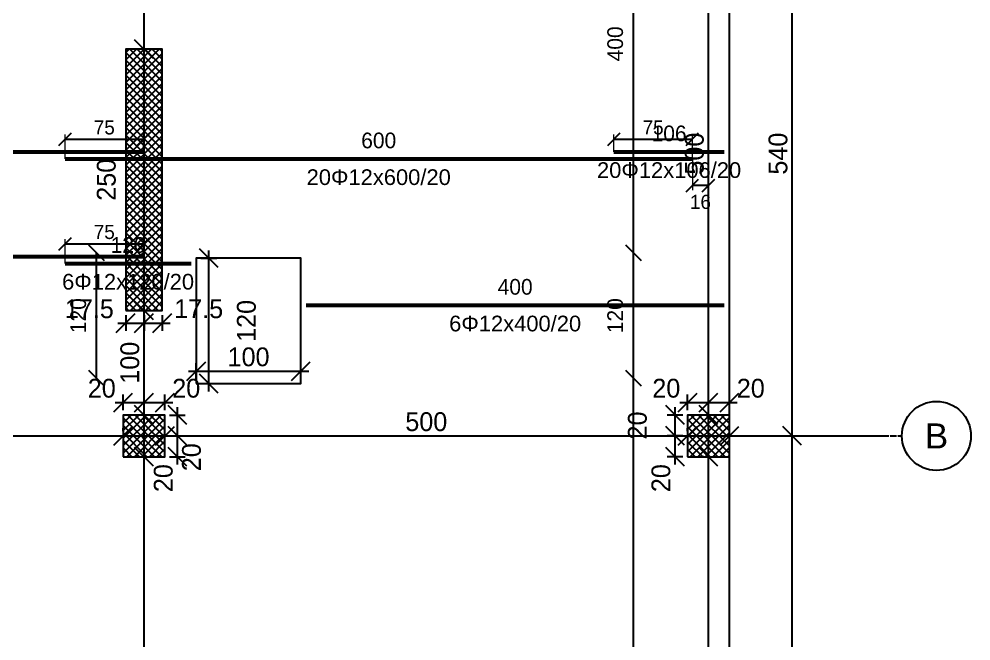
# Model space of a CAD drawing. Header units: centimetres. Extents: x -231 to 7431, y -4464 to 7215.
# Drawn here: x 2060 to 2971, y 364 to 959 of the extents above; entities that cross this region are included whole.
import ezdxf
from ezdxf.enums import TextEntityAlignment as Align

# ---------------------------------------------------------------- set-up
doc = ezdxf.new("R2010")
doc.units = ezdxf.units.CM
doc.linetypes.add('DASHDOT', pattern=[3.556, 2.54, -0.508, 0, -0.508])
for name, color, linetype in [('AXIS', 8, 'Continuous'), ('COLUMN', 3, 'Continuous'), ('FW_AXIS', 7, 'Continuous'), ('FW_COLUMN_HATCH', 8, 'Continuous'), ('FW_DIM', 7, 'Continuous'), ('FW_WALL_HATCH', 8, 'Continuous'), ('OPENING', 1, 'Continuous'), ('REB_BOT_MESH_X', 5, 'Continuous'), ('REB_BOT_MESH_X_AXDIM', 5, 'Continuous'), ('REB_BOT_MESH_X_LAP', 5, 'Continuous'), ('REB_BOT_MESH_X_RANGE', 5, 'Continuous'), ('REB_BOT_MESH_X_TEXT', 5, 'Continuous'), ('SLAB', 7, 'Continuous'), ('WALL', 4, 'Continuous')]:
    doc.layers.add(name, color=color, linetype=linetype)
doc.styles.add('REBAR_TXT', font='arial.ttf')
doc.dimstyles.new('FW_DIM', dxfattribs={"dimtxt": 18, "dimasz": 9, "dimexe": 7.5, "dimexo": 4.5, "dimgap": 4.5, "dimtad": 1, "dimdec": 0, "dimtxsty": 'Standard', "dimtsz": 9, "dimcen": 2.5, "dimdle": 7.5, "dimclrd": 256, "dimclre": 256, "dimclrt": 7, "dimazin": 3, "dimtfac": 1, "dimtmove": 2, "dimatfit": 3})
doc.dimstyles.new('REBAR LAP', dxfattribs={"dimtxt": 13.5, "dimasz": 2.5, "dimexe": 4.5, "dimexo": 0, "dimgap": 4.5, "dimtad": 1, "dimdec": 0, "dimtxsty": 'Standard', "dimtsz": 6, "dimcen": 2.5, "dimclrd": 6, "dimclre": 6, "dimclrt": 7, "dimazin": 3, "dimtfac": 1, "dimtmove": 2, "dimatfit": 3, "dimlwd": 25, "dimlwe": 18})
doc.dimstyles.new('REBAR M-200', dxfattribs={"dimtxt": 15, "dimasz": 15, "dimexe": 25, "dimexo": 12.5, "dimgap": 10, "dimtad": 1, "dimdec": 0, "dimtxsty": 'Standard', "dimblk": 'NONE', "dimcen": 50, "dimse1": 1, "dimse2": 1, "dimclrd": 6, "dimclre": 6, "dimclrt": 7, "dimazin": 3, "dimtfac": 1, "dimtmove": 2, "dimatfit": 3, "dimldrblk": 'NONE', "dimlwd": 53})
doc.dimstyles.new('REBAR RANGE', dxfattribs={"dimtxt": 15, "dimasz": 2.5, "dimexe": 0, "dimexo": 0, "dimgap": 10, "dimtad": 1, "dimdec": 0, "dimtxsty": 'Standard', "dimtsz": 7.5, "dimcen": 2.5, "dimse1": 1, "dimse2": 1, "dimclrd": 6, "dimclre": 6, "dimclrt": 7, "dimazin": 3, "dimtfac": 1, "dimtmove": 2, "dimatfit": 3, "dimlwd": 25})

# ---------------------------------------------------------------- blocks, each defined once
blk = doc.blocks.new('*D375')
at = {"color": 6, "lineweight": 53}
blk.add_line((1579.5, 831.75), (2179.5, 831.75), dxfattribs=at)
at = {"layer": 'Defpoints'}
for p in [(1579.5, 831.75), (1579.5, 831.75), (2179.5, 831.75)]:
    blk.add_point(p, dxfattribs=at)
at = {"layer": 'REB_BOT_MESH_X', "color": 7, "insert": (1879.5, 849.25), "char_height": 15, "attachment_point": 5}
blk.add_mtext('600', dxfattribs=at)
blk = doc.blocks.new('_NONE')
blk = doc.blocks.new('*D376')
at = {"color": 6, "lineweight": 53}
blk.add_line((2104.5, 825), (2704.5, 825), dxfattribs=at)
at = {"layer": 'Defpoints'}
for p in [(2104.5, 825), (2104.5, 825), (2704.5, 825)]:
    blk.add_point(p, dxfattribs=at)
at = {"layer": 'REB_BOT_MESH_X', "color": 7, "insert": (2404.5, 842.5), "char_height": 15, "attachment_point": 5}
blk.add_mtext('600', dxfattribs=at)
blk = doc.blocks.new('*D377')
at = {"color": 6, "lineweight": 53}
blk.add_line((2629.5, 831.75), (2735, 831.75), dxfattribs=at)
at = {"layer": 'Defpoints'}
for p in [(2629.5, 831.75), (2629.5, 831.75), (2735, 831.75)]:
    blk.add_point(p, dxfattribs=at)
at = {"layer": 'REB_BOT_MESH_X', "color": 7, "insert": (2682.25, 849.25), "char_height": 15, "attachment_point": 5}
blk.add_mtext('106', dxfattribs=at)
blk = doc.blocks.new('_OBLIQUE')
at = {"color": 0, "linetype": 'BYBLOCK'}
blk.add_line((-0.5, -0.5), (0.5, 0.5), dxfattribs=at)
blk = doc.blocks.new('*D384')
at = {"color": 6, "lineweight": 18}
for p, q in [((2104.5, 825), (2104.5, 848.25)), ((2179.5, 831.75), (2179.5, 848.25))]:
    blk.add_line(p, q, dxfattribs=at)
at = {"color": 6, "lineweight": 25}
blk.add_line((2104.5, 843.75), (2179.5, 843.75), dxfattribs=at)
at = {"layer": 'Defpoints'}
for p in [(2104.5, 843.75), (2179.5, 831.75), (2104.5, 825)]:
    blk.add_point(p, dxfattribs=at)
at = {"layer": 'REB_BOT_MESH_X_LAP', "color": 6, "xscale": 12, "yscale": 12}
for p in [(2104.5, 843.75), (2179.5, 843.75)]:
    blk.add_blockref('_OBLIQUE', p, dxfattribs=at)
at = {"layer": 'REB_BOT_MESH_X_LAP', "color": 7, "insert": (2142, 855), "char_height": 13.5, "attachment_point": 5}
blk.add_mtext('75', dxfattribs=at)
blk = doc.blocks.new('*D385')
at = {"color": 6, "lineweight": 18}
for p, q in [((2629.5, 831.75), (2629.5, 848.25)), ((2704.5, 825), (2704.5, 848.25))]:
    blk.add_line(p, q, dxfattribs=at)
at = {"color": 6, "lineweight": 25}
blk.add_line((2629.5, 843.75), (2704.5, 843.75), dxfattribs=at)
at = {"layer": 'Defpoints'}
for p in [(2629.5, 843.75), (2629.5, 831.75), (2704.5, 825)]:
    blk.add_point(p, dxfattribs=at)
at = {"layer": 'REB_BOT_MESH_X_LAP', "color": 6, "xscale": 12, "yscale": 12}
for p in [(2629.5, 843.75), (2704.5, 843.75)]:
    blk.add_blockref('_OBLIQUE', p, dxfattribs=at)
at = {"layer": 'REB_BOT_MESH_X_LAP', "color": 7, "insert": (2667, 855), "char_height": 13.5, "attachment_point": 5}
blk.add_mtext('75', dxfattribs=at)
blk = doc.blocks.new('*D386')
at = {"color": 6, "lineweight": 18}
for p, q in [((2704.5, 825), (2704.5, 795)), ((2720, 825), (2720, 795))]:
    blk.add_line(p, q, dxfattribs=at)
at = {"color": 6, "lineweight": 25}
blk.add_line((2720, 799.5), (2704.5, 799.5), dxfattribs=at)
at = {"layer": 'Defpoints'}
for p in [(2704.5, 825), (2720, 825), (2720, 799.5)]:
    blk.add_point(p, dxfattribs=at)
at = {"layer": 'REB_BOT_MESH_X_AXDIM', "color": 6, "xscale": 12, "yscale": 12}
for p in [(2704.5, 799.5), (2720, 799.5)]:
    blk.add_blockref('_OBLIQUE', p, dxfattribs=at)
at = {"layer": 'REB_BOT_MESH_X_AXDIM', "color": 7, "insert": (2712.25, 783.75), "char_height": 13.5, "attachment_point": 5}
blk.add_mtext('16', dxfattribs=at)
blk = doc.blocks.new('*D390')
at = {"color": 6, "lineweight": 53}
blk.add_line((1579.5, 731.75), (2179.5, 731.75), dxfattribs=at)
at = {"layer": 'Defpoints'}
for p in [(1579.5, 731.75), (1579.5, 731.75), (2179.5, 731.75)]:
    blk.add_point(p, dxfattribs=at)
at = {"layer": 'REB_BOT_MESH_X', "color": 7, "insert": (1879.5, 749.25), "char_height": 15, "attachment_point": 5}
blk.add_mtext('600', dxfattribs=at)
blk = doc.blocks.new('*D391')
at = {"color": 6, "lineweight": 53}
blk.add_line((2104.5, 725), (2225, 725), dxfattribs=at)
at = {"layer": 'Defpoints'}
for p in [(2104.5, 725), (2104.5, 725), (2225, 725)]:
    blk.add_point(p, dxfattribs=at)
at = {"layer": 'REB_BOT_MESH_X', "color": 7, "insert": (2164.75, 742.5), "char_height": 15, "attachment_point": 5}
blk.add_mtext('120', dxfattribs=at)
blk = doc.blocks.new('*D398')
at = {"color": 6, "lineweight": 18}
for p, q in [((2104.5, 725), (2104.5, 748.25)), ((2179.5, 731.75), (2179.5, 748.25))]:
    blk.add_line(p, q, dxfattribs=at)
at = {"color": 6, "lineweight": 25}
blk.add_line((2104.5, 743.75), (2179.5, 743.75), dxfattribs=at)
at = {"layer": 'Defpoints'}
for p in [(2104.5, 743.75), (2179.5, 731.75), (2104.5, 725)]:
    blk.add_point(p, dxfattribs=at)
at = {"layer": 'REB_BOT_MESH_X_LAP', "color": 6, "xscale": 12, "yscale": 12}
for p in [(2104.5, 743.75), (2179.5, 743.75)]:
    blk.add_blockref('_OBLIQUE', p, dxfattribs=at)
at = {"layer": 'REB_BOT_MESH_X_LAP', "color": 7, "insert": (2142, 755), "char_height": 13.5, "attachment_point": 5}
blk.add_mtext('75', dxfattribs=at)
blk = doc.blocks.new('*D408')
at = {"color": 6, "lineweight": 25}
blk.add_line((2648.25, 0), (2648.25, 615), dxfattribs=at)
at = {"layer": 'Defpoints'}
for p in [(2648.25, 615), (2648.25, 0), (2648.25, 0)]:
    blk.add_point(p, dxfattribs=at)
at = {"layer": 'REB_BOT_MESH_X_RANGE', "color": 6, "xscale": 15, "yscale": 15, "rotation": 90}
for p in [(2648.25, 615), (2648.25, 0)]:
    blk.add_blockref('_OBLIQUE', p, dxfattribs=at)
at = {"layer": 'REB_BOT_MESH_X_RANGE', "color": 7, "insert": (2630.75, 307.5), "char_height": 15, "attachment_point": 5, "rotation": 90}
blk.add_mtext('615', dxfattribs=at)
blk = doc.blocks.new('*D409')
at = {"color": 6, "lineweight": 25}
blk.add_line((2648.25, 0), (2648.25, 615), dxfattribs=at)
at = {"layer": 'Defpoints'}
for p in [(2648.25, 615), (2648.25, 0), (2648.25, 0)]:
    blk.add_point(p, dxfattribs=at)
at = {"layer": 'REB_BOT_MESH_X_RANGE', "color": 6, "xscale": 15, "yscale": 15, "rotation": 90}
for p in [(2648.25, 615), (2648.25, 0)]:
    blk.add_blockref('_OBLIQUE', p, dxfattribs=at)
at = {"layer": 'REB_BOT_MESH_X_RANGE', "color": 7, "insert": (2630.75, 307.5), "char_height": 15, "attachment_point": 5, "rotation": 90}
blk.add_mtext('615', dxfattribs=at)
blk = doc.blocks.new('*D414')
at = {"color": 6, "lineweight": 25}
blk.add_line((2648.25, 735), (2648.25, 1135), dxfattribs=at)
at = {"layer": 'Defpoints'}
for p in [(2648.25, 1135), (2648.25, 735), (2648.25, 735)]:
    blk.add_point(p, dxfattribs=at)
at = {"layer": 'REB_BOT_MESH_X_RANGE', "color": 6, "xscale": 15, "yscale": 15, "rotation": 90}
for p in [(2648.25, 1135), (2648.25, 735)]:
    blk.add_blockref('_OBLIQUE', p, dxfattribs=at)
at = {"layer": 'REB_BOT_MESH_X_RANGE', "color": 7, "insert": (2630.75, 935), "char_height": 15, "attachment_point": 5, "rotation": 90}
blk.add_mtext('400', dxfattribs=at)
blk = doc.blocks.new('*D415')
at = {"color": 6, "lineweight": 25}
blk.add_line((2648.25, 735), (2648.25, 1135), dxfattribs=at)
at = {"layer": 'Defpoints'}
for p in [(2648.25, 1135), (2648.25, 735), (2648.25, 735)]:
    blk.add_point(p, dxfattribs=at)
at = {"layer": 'REB_BOT_MESH_X_RANGE', "color": 6, "xscale": 15, "yscale": 15, "rotation": 90}
for p in [(2648.25, 1135), (2648.25, 735)]:
    blk.add_blockref('_OBLIQUE', p, dxfattribs=at)
at = {"layer": 'REB_BOT_MESH_X_RANGE', "color": 7, "insert": (2630.75, 935), "char_height": 15, "attachment_point": 5, "rotation": 90}
blk.add_mtext('400', dxfattribs=at)
blk = doc.blocks.new('*D416')
at = {"color": 6, "lineweight": 25}
blk.add_line((2134.625, 615), (2134.625, 735), dxfattribs=at)
at = {"layer": 'Defpoints'}
for p in [(2134.625, 735), (2134.625, 615), (2134.625, 615)]:
    blk.add_point(p, dxfattribs=at)
at = {"layer": 'REB_BOT_MESH_X_RANGE', "color": 6, "xscale": 15, "yscale": 15, "rotation": 90}
for p in [(2134.625, 735), (2134.625, 615)]:
    blk.add_blockref('_OBLIQUE', p, dxfattribs=at)
at = {"layer": 'REB_BOT_MESH_X_RANGE', "color": 7, "insert": (2117.125, 675), "char_height": 15, "attachment_point": 5, "rotation": 90}
blk.add_mtext('120', dxfattribs=at)
blk = doc.blocks.new('*D417')
at = {"color": 6, "lineweight": 25}
blk.add_line((2648.25, 615), (2648.25, 735), dxfattribs=at)
at = {"layer": 'Defpoints'}
for p in [(2648.25, 735), (2648.25, 615), (2648.25, 615)]:
    blk.add_point(p, dxfattribs=at)
at = {"layer": 'REB_BOT_MESH_X_RANGE', "color": 6, "xscale": 15, "yscale": 15, "rotation": 90}
for p in [(2648.25, 735), (2648.25, 615)]:
    blk.add_blockref('_OBLIQUE', p, dxfattribs=at)
at = {"layer": 'REB_BOT_MESH_X_RANGE', "color": 7, "insert": (2630.75, 675), "char_height": 15, "attachment_point": 5, "rotation": 90}
blk.add_mtext('120', dxfattribs=at)
blk = doc.blocks.new('*D418')
at = {"color": 6, "lineweight": 53}
blk.add_line((2335, 685), (2735, 685), dxfattribs=at)
at = {"layer": 'Defpoints'}
for p in [(2335, 685), (2335, 685), (2735, 685)]:
    blk.add_point(p, dxfattribs=at)
at = {"layer": 'REB_BOT_MESH_X', "color": 7, "insert": (2535, 702.5), "char_height": 15, "attachment_point": 5}
blk.add_mtext('400', dxfattribs=at)
blk = doc.blocks.new('*D419')
for p, q in [((2162.5, 675.5), (2162.5, 660.5)), ((2180, 675.5), (2180, 660.5)), ((2155, 668), (2187.5, 668))]:
    blk.add_line(p, q)
at = {"layer": 'Defpoints'}
for p in [(2162.5, 680), (2180, 680), (2162.5, 668)]:
    blk.add_point(p, dxfattribs=at)
at = {"layer": 'FW_DIM', "xscale": 18, "yscale": 18}
for p in [(2162.5, 668), (2180, 668)]:
    blk.add_blockref('_OBLIQUE', p, dxfattribs=at)
at = {"layer": 'FW_DIM', "color": 7, "insert": (2127.7, 681.5), "char_height": 18, "attachment_point": 5}
blk.add_mtext('17.5', dxfattribs=at)
blk = doc.blocks.new('*D420')
for p, q in [((2180, 675.5), (2180, 660.5)), ((2197.5, 675.5), (2197.5, 660.5)), ((2172.5, 668), (2205, 668))]:
    blk.add_line(p, q)
at = {"layer": 'Defpoints'}
for p in [(2180, 680), (2197.5, 680), (2180, 668)]:
    blk.add_point(p, dxfattribs=at)
at = {"layer": 'FW_DIM', "xscale": 18, "yscale": 18}
for p in [(2180, 668), (2197.5, 668)]:
    blk.add_blockref('_OBLIQUE', p, dxfattribs=at)
at = {"layer": 'FW_DIM', "color": 7, "insert": (2232.3, 681.5), "char_height": 18, "attachment_point": 5}
blk.add_mtext('17.5', dxfattribs=at)
blk = doc.blocks.new('*D509')
for p, q in [((2152.5, 592), (2187.5, 592)), ((2160, 584.5), (2160, 599.5)), ((2180, 584.5), (2180, 599.5))]:
    blk.add_line(p, q)
at = {"layer": 'Defpoints'}
for p in [(2160, 592), (2160, 580), (2180, 580)]:
    blk.add_point(p, dxfattribs=at)
at = {"layer": 'FW_DIM', "xscale": 18, "yscale": 18}
for p in [(2160, 592), (2180, 592)]:
    blk.add_blockref('_OBLIQUE', p, dxfattribs=at)
at = {"layer": 'FW_DIM', "color": 7, "insert": (2139.6, 605.5), "char_height": 18, "attachment_point": 5}
blk.add_mtext('20', dxfattribs=at)
blk = doc.blocks.new('*D510')
for p, q in [((2172.5, 592), (2207.5, 592)), ((2180, 584.5), (2180, 599.5)), ((2200, 584.5), (2200, 599.5))]:
    blk.add_line(p, q)
at = {"layer": 'Defpoints'}
for p in [(2180, 592), (2180, 580), (2200, 580)]:
    blk.add_point(p, dxfattribs=at)
at = {"layer": 'FW_DIM', "xscale": 18, "yscale": 18}
for p in [(2180, 592), (2200, 592)]:
    blk.add_blockref('_OBLIQUE', p, dxfattribs=at)
at = {"layer": 'FW_DIM', "color": 7, "insert": (2220.4, 605.5), "char_height": 18, "attachment_point": 5}
blk.add_mtext('20', dxfattribs=at)
blk = doc.blocks.new('*D511')
for p, q in [((2212, 532.5), (2212, 567.5)), ((2204.5, 560), (2219.5, 560)), ((2204.5, 540), (2219.5, 540))]:
    blk.add_line(p, q)
at = {"layer": 'Defpoints'}
for p in [(2200, 560), (2200, 540), (2212, 540)]:
    blk.add_point(p, dxfattribs=at)
at = {"layer": 'FW_DIM', "xscale": 18, "yscale": 18, "rotation": 90}
for p in [(2212, 560), (2212, 540)]:
    blk.add_blockref('_OBLIQUE', p, dxfattribs=at)
at = {"layer": 'FW_DIM', "color": 7, "insert": (2198.5, 519.6), "char_height": 18, "attachment_point": 5, "rotation": 90}
blk.add_mtext('20', dxfattribs=at)
blk = doc.blocks.new('*D512')
for p, q in [((2212, 552.5), (2212, 587.5)), ((2204.5, 580), (2219.5, 580)), ((2204.5, 560), (2219.5, 560))]:
    blk.add_line(p, q)
at = {"layer": 'Defpoints'}
for p in [(2200, 580), (2200, 560), (2212, 560)]:
    blk.add_point(p, dxfattribs=at)
at = {"layer": 'FW_DIM', "xscale": 18, "yscale": 18, "rotation": 90}
for p in [(2212, 580), (2212, 560)]:
    blk.add_blockref('_OBLIQUE', p, dxfattribs=at)
at = {"layer": 'FW_DIM', "color": 7, "insert": (2225.5, 539.6), "char_height": 18, "attachment_point": 5, "rotation": 90}
blk.add_mtext('20', dxfattribs=at)
blk = doc.blocks.new('*D533')
for p, q in [((2692.5, 592), (2727.5, 592)), ((2700, 584.5), (2700, 599.5)), ((2720, 584.5), (2720, 599.5))]:
    blk.add_line(p, q)
at = {"layer": 'Defpoints'}
for p in [(2700, 592), (2700, 580), (2720, 580)]:
    blk.add_point(p, dxfattribs=at)
at = {"layer": 'FW_DIM', "xscale": 18, "yscale": 18}
for p in [(2700, 592), (2720, 592)]:
    blk.add_blockref('_OBLIQUE', p, dxfattribs=at)
at = {"layer": 'FW_DIM', "color": 7, "insert": (2679.6, 605.5), "char_height": 18, "attachment_point": 5}
blk.add_mtext('20', dxfattribs=at)
blk = doc.blocks.new('*D534')
for p, q in [((2712.5, 592), (2747.5, 592)), ((2720, 584.5), (2720, 599.5)), ((2740, 584.5), (2740, 599.5))]:
    blk.add_line(p, q)
at = {"layer": 'Defpoints'}
for p in [(2720, 592), (2720, 580), (2740, 580)]:
    blk.add_point(p, dxfattribs=at)
at = {"layer": 'FW_DIM', "xscale": 18, "yscale": 18}
for p in [(2720, 592), (2740, 592)]:
    blk.add_blockref('_OBLIQUE', p, dxfattribs=at)
at = {"layer": 'FW_DIM', "color": 7, "insert": (2760.4, 605.5), "char_height": 18, "attachment_point": 5}
blk.add_mtext('20', dxfattribs=at)
blk = doc.blocks.new('*D535')
for p, q in [((2688, 532.5), (2688, 567.5)), ((2695.5, 560), (2680.5, 560)), ((2695.5, 540), (2680.5, 540))]:
    blk.add_line(p, q)
at = {"layer": 'Defpoints'}
for p in [(2700, 560), (2688, 540), (2700, 540)]:
    blk.add_point(p, dxfattribs=at)
at = {"layer": 'FW_DIM', "xscale": 18, "yscale": 18, "rotation": 90}
for p in [(2688, 560), (2688, 540)]:
    blk.add_blockref('_OBLIQUE', p, dxfattribs=at)
at = {"layer": 'FW_DIM', "color": 7, "insert": (2674.5, 519.6), "char_height": 18, "attachment_point": 5, "rotation": 90}
blk.add_mtext('20', dxfattribs=at)
blk = doc.blocks.new('*D536')
for p, q in [((2688, 552.5), (2688, 587.5)), ((2695.5, 580), (2680.5, 580)), ((2695.5, 560), (2680.5, 560))]:
    blk.add_line(p, q)
at = {"layer": 'Defpoints'}
for p in [(2700, 580), (2688, 560), (2700, 560)]:
    blk.add_point(p, dxfattribs=at)
at = {"layer": 'FW_DIM', "xscale": 18, "yscale": 18, "rotation": 90}
for p in [(2688, 580), (2688, 560)]:
    blk.add_blockref('_OBLIQUE', p, dxfattribs=at)
at = {"layer": 'FW_DIM', "color": 7, "insert": (2652, 570), "char_height": 18, "attachment_point": 5, "rotation": 90}
blk.add_mtext('20', dxfattribs=at)
blk = doc.blocks.new('*D553')
for p, q in [((2230, 614.5), (2230, 629.5)), ((2330, 614.5), (2330, 629.5)), ((2222.5, 622), (2337.5, 622))]:
    blk.add_line(p, q)
at = {"layer": 'Defpoints'}
for p in [(2230, 622), (2230, 610), (2330, 610)]:
    blk.add_point(p, dxfattribs=at)
at = {"layer": 'FW_DIM', "xscale": 18, "yscale": 18}
for p in [(2230, 622), (2330, 622)]:
    blk.add_blockref('_OBLIQUE', p, dxfattribs=at)
at = {"layer": 'FW_DIM', "color": 7, "insert": (2280, 635.5), "char_height": 18, "attachment_point": 5}
blk.add_mtext('100', dxfattribs=at)
blk = doc.blocks.new('*D554')
for p, q in [((2234.5, 730), (2249.5, 730)), ((2242, 602.5), (2242, 737.5)), ((2234.5, 610), (2249.5, 610))]:
    blk.add_line(p, q)
at = {"layer": 'Defpoints'}
for p in [(2230, 730), (2230, 610), (2242, 610)]:
    blk.add_point(p, dxfattribs=at)
at = {"layer": 'FW_DIM', "xscale": 18, "yscale": 18, "rotation": 90}
for p in [(2242, 730), (2242, 610)]:
    blk.add_blockref('_OBLIQUE', p, dxfattribs=at)
at = {"layer": 'FW_DIM', "color": 7, "insert": (2278, 670), "char_height": 18, "attachment_point": 5, "rotation": 90}
blk.add_mtext('120', dxfattribs=at)
blk = doc.blocks.new('*D571')
for p, q in [((1660, 564.5), (1660, 567.5)), ((2160, 564.5), (2160, 567.5)), ((1652.5, 560), (2167.5, 560))]:
    blk.add_line(p, q)
at = {"layer": 'Defpoints'}
for p in [(1660, 560), (1660, 560), (2160, 560)]:
    blk.add_point(p, dxfattribs=at)
at = {"layer": 'FW_DIM', "xscale": 18, "yscale": 18}
for p in [(1660, 560), (2160, 560)]:
    blk.add_blockref('_OBLIQUE', p, dxfattribs=at)
at = {"layer": 'FW_DIM', "color": 7, "insert": (1910, 573.5), "char_height": 18, "attachment_point": 5}
blk.add_mtext('500', dxfattribs=at)
blk = doc.blocks.new('*D572')
for p, q in [((2160, 564.5), (2160, 567.5)), ((2200, 564.5), (2200, 567.5)), ((2152.5, 560), (2207.5, 560))]:
    blk.add_line(p, q)
at = {"layer": 'Defpoints'}
for p in [(2160, 560), (2160, 560), (2200, 560)]:
    blk.add_point(p, dxfattribs=at)
at = {"layer": 'FW_DIM', "xscale": 18, "yscale": 18}
for p in [(2160, 560), (2200, 560)]:
    blk.add_blockref('_OBLIQUE', p, dxfattribs=at)
blk = doc.blocks.new('*D573')
for p, q in [((2200, 564.5), (2200, 567.5)), ((2700, 564.5), (2700, 567.5)), ((2192.5, 560), (2707.5, 560))]:
    blk.add_line(p, q)
at = {"layer": 'Defpoints'}
for p in [(2200, 560), (2200, 560), (2700, 560)]:
    blk.add_point(p, dxfattribs=at)
at = {"layer": 'FW_DIM', "xscale": 18, "yscale": 18}
for p in [(2200, 560), (2700, 560)]:
    blk.add_blockref('_OBLIQUE', p, dxfattribs=at)
at = {"layer": 'FW_DIM', "color": 7, "insert": (2450, 573.5), "char_height": 18, "attachment_point": 5}
blk.add_mtext('500', dxfattribs=at)
blk = doc.blocks.new('*D574')
for p, q in [((2700, 564.5), (2700, 567.5)), ((2740, 564.5), (2740, 567.5)), ((2692.5, 560), (2747.5, 560))]:
    blk.add_line(p, q)
at = {"layer": 'Defpoints'}
for p in [(2700, 560), (2700, 560), (2740, 560)]:
    blk.add_point(p, dxfattribs=at)
at = {"layer": 'FW_DIM', "xscale": 18, "yscale": 18}
for p in [(2700, 560), (2740, 560)]:
    blk.add_blockref('_OBLIQUE', p, dxfattribs=at)
blk = doc.blocks.new('*D654')
for p, q in [((2180, 32.5), (2180, 547.5)), ((2175.5, 540), (2172.5, 540)), ((2175.5, 40), (2172.5, 40))]:
    blk.add_line(p, q)
at = {"layer": 'Defpoints'}
for p in [(2180, 540), (2180, 40), (2180, 40)]:
    blk.add_point(p, dxfattribs=at)
at = {"layer": 'FW_DIM', "xscale": 18, "yscale": 18, "rotation": 90}
for p in [(2180, 540), (2180, 40)]:
    blk.add_blockref('_OBLIQUE', p, dxfattribs=at)
at = {"layer": 'FW_DIM', "color": 7, "insert": (2166.5, 290), "char_height": 18, "attachment_point": 5, "rotation": 90}
blk.add_mtext('500', dxfattribs=at)
blk = doc.blocks.new('*D655')
for p, q in [((2180, 532.5), (2180, 587.5)), ((2175.5, 580), (2172.5, 580)), ((2175.5, 540), (2172.5, 540))]:
    blk.add_line(p, q)
at = {"layer": 'Defpoints'}
for p in [(2180, 580), (2180, 540), (2180, 540)]:
    blk.add_point(p, dxfattribs=at)
at = {"layer": 'FW_DIM', "xscale": 18, "yscale": 18, "rotation": 90}
for p in [(2180, 580), (2180, 540)]:
    blk.add_blockref('_OBLIQUE', p, dxfattribs=at)
blk = doc.blocks.new('*D656')
for p, q in [((2180, 572.5), (2180, 687.5)), ((2175.5, 680), (2172.5, 680)), ((2175.5, 580), (2172.5, 580))]:
    blk.add_line(p, q)
at = {"layer": 'Defpoints'}
for p in [(2180, 680), (2180, 580), (2180, 580)]:
    blk.add_point(p, dxfattribs=at)
at = {"layer": 'FW_DIM', "xscale": 18, "yscale": 18, "rotation": 90}
for p in [(2180, 680), (2180, 580)]:
    blk.add_blockref('_OBLIQUE', p, dxfattribs=at)
at = {"layer": 'FW_DIM', "color": 7, "insert": (2166.5, 630), "char_height": 18, "attachment_point": 5, "rotation": 90}
blk.add_mtext('100', dxfattribs=at)
blk = doc.blocks.new('*D657')
for p, q in [((2175.5, 930), (2172.5, 930)), ((2180, 672.5), (2180, 937.5)), ((2175.5, 680), (2172.5, 680))]:
    blk.add_line(p, q)
at = {"layer": 'Defpoints'}
for p in [(2180, 930), (2180, 680), (2180, 680)]:
    blk.add_point(p, dxfattribs=at)
at = {"layer": 'FW_DIM', "xscale": 18, "yscale": 18, "rotation": 90}
for p in [(2180, 930), (2180, 680)]:
    blk.add_blockref('_OBLIQUE', p, dxfattribs=at)
at = {"layer": 'FW_DIM', "color": 7, "insert": (2144, 805), "char_height": 18, "attachment_point": 5, "rotation": 90}
blk.add_mtext('250', dxfattribs=at)
blk = doc.blocks.new('*D658')
for p, q in [((2180, 922.5), (2180, 1085)), ((2175.5, 1077.5), (2172.5, 1077.5)), ((2175.5, 930), (2172.5, 930))]:
    blk.add_line(p, q)
at = {"layer": 'Defpoints'}
for p in [(2180, 1077.5), (2180, 930), (2180, 930)]:
    blk.add_point(p, dxfattribs=at)
at = {"layer": 'FW_DIM', "xscale": 18, "yscale": 18, "rotation": 90}
for p in [(2180, 1077.5), (2180, 930)]:
    blk.add_blockref('_OBLIQUE', p, dxfattribs=at)
at = {"layer": 'FW_DIM', "color": 7, "insert": (2166.5, 1003.75), "char_height": 18, "attachment_point": 5, "rotation": 90}
blk.add_mtext('148', dxfattribs=at)
blk = doc.blocks.new('*D667')
for p, q in [((2720, 32.5), (2720, 547.5)), ((2715.5, 540), (2712.5, 540)), ((2715.5, 40), (2712.5, 40))]:
    blk.add_line(p, q)
at = {"layer": 'Defpoints'}
for p in [(2720, 540), (2720, 40), (2720, 40)]:
    blk.add_point(p, dxfattribs=at)
at = {"layer": 'FW_DIM', "xscale": 18, "yscale": 18, "rotation": 90}
for p in [(2720, 540), (2720, 40)]:
    blk.add_blockref('_OBLIQUE', p, dxfattribs=at)
at = {"layer": 'FW_DIM', "color": 7, "insert": (2706.5, 290), "char_height": 18, "attachment_point": 5, "rotation": 90}
blk.add_mtext('500', dxfattribs=at)
blk = doc.blocks.new('*D668')
for p, q in [((2720, 532.5), (2720, 587.5)), ((2715.5, 580), (2712.5, 580)), ((2715.5, 540), (2712.5, 540))]:
    blk.add_line(p, q)
at = {"layer": 'Defpoints'}
for p in [(2720, 580), (2720, 540), (2720, 540)]:
    blk.add_point(p, dxfattribs=at)
at = {"layer": 'FW_DIM', "xscale": 18, "yscale": 18, "rotation": 90}
for p in [(2720, 580), (2720, 540)]:
    blk.add_blockref('_OBLIQUE', p, dxfattribs=at)
blk = doc.blocks.new('*D669')
for p, q in [((2720, 572.5), (2720, 1087.5)), ((2715.5, 1080), (2712.5, 1080)), ((2715.5, 580), (2712.5, 580))]:
    blk.add_line(p, q)
at = {"layer": 'Defpoints'}
for p in [(2720, 1080), (2720, 580), (2720, 580)]:
    blk.add_point(p, dxfattribs=at)
at = {"layer": 'FW_DIM', "xscale": 18, "yscale": 18, "rotation": 90}
for p in [(2720, 1080), (2720, 580)]:
    blk.add_blockref('_OBLIQUE', p, dxfattribs=at)
at = {"layer": 'FW_DIM', "color": 7, "insert": (2706.5, 830), "char_height": 18, "attachment_point": 5, "rotation": 90}
blk.add_mtext('500', dxfattribs=at)
blk = doc.blocks.new('*D700')
for p, q in [((2800, 12.5), (2800, 567.5)), ((2744.5, 560), (2807.5, 560)), ((2744.5, 20), (2807.5, 20))]:
    blk.add_line(p, q)
at = {"layer": 'Defpoints'}
for p in [(2740, 560), (2740, 20), (2800, 20)]:
    blk.add_point(p, dxfattribs=at)
at = {"layer": 'FW_DIM', "xscale": 18, "yscale": 18, "rotation": 90}
for p in [(2800, 560), (2800, 20)]:
    blk.add_blockref('_OBLIQUE', p, dxfattribs=at)
at = {"layer": 'FW_DIM', "color": 7, "insert": (2786.5, 290), "char_height": 18, "attachment_point": 5, "rotation": 90}
blk.add_mtext('540', dxfattribs=at)
blk = doc.blocks.new('*D701')
for p, q in [((2800, 552.5), (2800, 1107.5)), ((2744.5, 1100), (2807.5, 1100)), ((2744.5, 560), (2807.5, 560))]:
    blk.add_line(p, q)
at = {"layer": 'Defpoints'}
for p in [(2740, 1100), (2740, 560), (2800, 560)]:
    blk.add_point(p, dxfattribs=at)
at = {"layer": 'FW_DIM', "xscale": 18, "yscale": 18, "rotation": 90}
for p in [(2800, 1100), (2800, 560)]:
    blk.add_blockref('_OBLIQUE', p, dxfattribs=at)
at = {"layer": 'FW_DIM', "color": 7, "insert": (2786.5, 830), "char_height": 18, "attachment_point": 5, "rotation": 90}
blk.add_mtext('540', dxfattribs=at)

msp = doc.modelspace()

# ---------------------------------------------------------------- hatches: boundary and pattern name
at = {"layer": 'FW_COLUMN_HATCH'}
h = msp.add_hatch(dxfattribs=at)
h.set_pattern_fill('ANSI37', scale=1.6)
h.paths.add_polyline_path([(2160, 540), (2160, 580), (2200, 580), (2200, 540), (2160, 540)])
h = msp.add_hatch(dxfattribs=at)
h.set_pattern_fill('ANSI37', scale=1.6)
h.paths.add_polyline_path([(2700, 540), (2700, 580), (2740, 580), (2740, 540), (2700, 540)])
at = {"layer": 'FW_WALL_HATCH'}
h = msp.add_hatch(dxfattribs=at)
h.set_pattern_fill('ANSI37', scale=1.6)
h.paths.add_polyline_path([(2197.5, 680), (2162.5, 680), (2162.5, 930), (2197.5, 930), (2197.5, 680)])

# ---------------------------------------------------------------- linework, layer by layer
at = {"layer": 'AXIS'}
for p, q in [((2180, -150), (2180, 2890)), ((2720, -150), (2720, 2890)), ((-150, 560), (2890, 560))]:
    msp.add_line(p, q, dxfattribs=at)
at = {"layer": 'COLUMN'}
for points in [[(2160, 540), (2200, 540), (2200, 580), (2160, 580)], [(2700, 540), (2740, 540), (2740, 580), (2700, 580)]]:
    msp.add_lwpolyline(points, close=True, dxfattribs=at)
at = {"layer": 'FW_AXIS', "linetype": 'DASHDOT'}
msp.add_line((2890, 560), (2905, 560), dxfattribs=at)
at = {"layer": 'FW_AXIS'}
msp.add_circle((2938, 560), 33, dxfattribs=at)
at = {"layer": 'OPENING'}
msp.add_lwpolyline([(2230, 610), (2330, 610), (2330, 730), (2230, 730)], close=True, dxfattribs=at)
at = {"layer": 'SLAB'}
msp.add_lwpolyline([(0, 0), (2740, 0), (2740, 2740), (0, 2740)], close=True, dxfattribs=at)
at = {"layer": 'WALL'}
msp.add_lwpolyline([(2162.5, 680), (2197.5, 680), (2197.5, 930), (2162.5, 930)], close=True, dxfattribs=at)

# ---------------------------------------------------------------- texts
at = {"layer": 'FW_AXIS', "color": 7, "style": 'REBAR_TXT'}
msp.add_text('B', height=24, dxfattribs=at).set_placement((2938, 560), align=Align.MIDDLE_CENTER)
at = {"layer": 'REB_BOT_MESH_X_TEXT', "color": 7, "style": 'REBAR_TXT'}
for s, p in [('20Φ12x106/20', (2682.25, 821.75)), ('20Φ12x600/20', (2404.5, 815)), ('6Φ12x120/20', (2164.75, 715)), ('6Φ12x400/20', (2535, 675))]:
    msp.add_text(s, height=15, dxfattribs=at).set_placement(p, align=Align.TOP_CENTER)

# ---------------------------------------------------------------- dimensions: what is measured, and where the dimension line sits
at = {"layer": 'FW_DIM'}
for base, p1, p2, picture, middle in [((2800, 560), (2740, 560), (2740, 1100), '*D701', (2786.5, 830)), ((2800, 20), (2740, 20), (2740, 560), '*D700', (2786.5, 290))]:
    dim = msp.add_linear_dim(base=base, p1=p1, p2=p2, angle=90, dimstyle='FW_DIM', dxfattribs=at)
    dim.commit()
    dim.dimension.update_dxf_attribs({"geometry": picture, "text_midpoint": middle})
for base, p1, p2, text, picture, middle in [((2180, 930), (2180, 930), (2180, 1077.5), '148', '*D658', (2166.5, 1003.75)), ((2720, 580), (2720, 580), (2720, 1080), '500', '*D669', (2706.5, 830)), ((2180, 680), (2180, 680), (2180, 930), '250', '*D657', (2144, 805)), ((2242, 610), (2230, 610), (2230, 730), '120', '*D554', (2278, 670)), ((2180, 580), (2180, 580), (2180, 680), '100', '*D656', (2166.5, 630)), ((2180, 540), (2180, 540), (2180, 580), ' ', '*D655', (2180, 560)), ((2212, 560), (2200, 560), (2200, 580), '20', '*D512', (2225.5, 539.6)), ((2688, 560), (2700, 560), (2700, 580), '20', '*D536', (2652, 570)), ((2720, 540), (2720, 540), (2720, 580), ' ', '*D668', (2720, 560)), ((2212, 540), (2200, 540), (2200, 560), '20', '*D511', (2198.5, 519.6)), ((2688, 540), (2700, 540), (2700, 560), '20', '*D535', (2674.5, 519.6)), ((2180, 40), (2180, 40), (2180, 540), '500', '*D654', (2166.5, 290)), ((2720, 40), (2720, 40), (2720, 540), '500', '*D667', (2706.5, 290))]:
    dim = msp.add_linear_dim(base=base, p1=p1, p2=p2, angle=90, text=text, dimstyle='FW_DIM', override={"dimtmove": 2}, dxfattribs=at)
    dim.commit()
    dim.dimension.update_dxf_attribs({"geometry": picture, "text_midpoint": middle, "dimtype": 160})
for base, p1, p2, text, picture, middle in [((2162.5, 668), (2162.5, 680), (2180, 680), '17.5', '*D419', (2127.7, 681.5)), ((2180, 668), (2180, 680), (2197.5, 680), '17.5', '*D420', (2232.3, 681.5)), ((2230, 622), (2230, 610), (2330, 610), '100', '*D553', (2280, 635.5)), ((2160, 592), (2160, 580), (2180, 580), '20', '*D509', (2139.6, 605.5)), ((2180, 592), (2180, 580), (2200, 580), '20', '*D510', (2220.4, 605.5)), ((2700, 592), (2700, 580), (2720, 580), '20', '*D533', (2679.6, 605.5)), ((2720, 592), (2720, 580), (2740, 580), '20', '*D534', (2760.4, 605.5)), ((1660, 560), (1660, 560), (2160, 560), '500', '*D571', (1910, 573.5)), ((2200, 560), (2200, 560), (2700, 560), '500', '*D573', (2450, 573.5)), ((2160, 560), (2160, 560), (2200, 560), ' ', '*D572', (2180, 560)), ((2700, 560), (2700, 560), (2740, 560), ' ', '*D574', (2720, 560))]:
    dim = msp.add_linear_dim(base=base, p1=p1, p2=p2, text=text, dimstyle='FW_DIM', override={"dimtmove": 2}, dxfattribs=at)
    dim.commit()
    dim.dimension.update_dxf_attribs({"geometry": picture, "text_midpoint": middle, "dimtype": 160})
at = {"layer": 'REB_BOT_MESH_X'}
for base, p1, p2, picture, middle in [((1579.5, 831.75), (1579.5, 831.75), (2179.5, 831.75), '*D375', (1879.5, 849.25)), ((2629.5, 831.75), (2629.5, 831.75), (2735, 831.75), '*D377', (2682.25, 849.25)), ((2104.5, 825), (2104.5, 825), (2704.5, 825), '*D376', (2404.5, 842.5)), ((1579.5, 731.75), (1579.5, 731.75), (2179.5, 731.75), '*D390', (1879.5, 749.25)), ((2104.5, 725), (2104.5, 725), (2225, 725), '*D391', (2164.75, 742.5)), ((2335, 685), (2335, 685), (2735, 685), '*D418', (2535, 702.5))]:
    dim = msp.add_linear_dim(base=base, p1=p1, p2=p2, dimstyle='REBAR M-200', dxfattribs=at)
    dim.commit()
    dim.dimension.update_dxf_attribs({"geometry": picture, "text_midpoint": middle})
at = {"layer": 'REB_BOT_MESH_X_AXDIM'}
dim = msp.add_linear_dim(base=(2720, 799.5), p1=(2720, 825), p2=(2704.5, 825), dimstyle='REBAR LAP', dxfattribs=at)
dim.commit()
dim.dimension.update_dxf_attribs({"geometry": '*D386', "text_midpoint": (2712.25, 783.75)})
at = {"layer": 'REB_BOT_MESH_X_LAP'}
for base, p1, p2, picture, middle in [((2104.5, 843.75), (2104.5, 825), (2179.5, 831.75), '*D384', (2142, 855)), ((2629.5, 843.75), (2629.5, 831.75), (2704.5, 825), '*D385', (2667, 855)), ((2104.5, 743.75), (2104.5, 725), (2179.5, 731.75), '*D398', (2142, 755))]:
    dim = msp.add_linear_dim(base=base, p1=p1, p2=p2, dimstyle='REBAR LAP', dxfattribs=at)
    dim.commit()
    dim.dimension.update_dxf_attribs({"geometry": picture, "text_midpoint": middle})
at = {"layer": 'REB_BOT_MESH_X_RANGE'}
for base, p1, p2, picture, middle in [((2648.25, 735), (2648.25, 735), (2648.25, 1135), '*D414', (2630.75, 935)), ((2648.25, 735), (2648.25, 735), (2648.25, 1135), '*D415', (2630.75, 935)), ((2134.62, 615), (2134.62, 615), (2134.62, 735), '*D416', (2117.12, 675)), ((2648.25, 615), (2648.25, 615), (2648.25, 735), '*D417', (2630.75, 675)), ((2648.25, 0), (2648.25, 0), (2648.25, 615), '*D408', (2630.75, 307.5)), ((2648.25, 0), (2648.25, 0), (2648.25, 615), '*D409', (2630.75, 307.5))]:
    dim = msp.add_linear_dim(base=base, p1=p1, p2=p2, angle=90, dimstyle='REBAR RANGE', dxfattribs=at)
    dim.commit()
    dim.dimension.update_dxf_attribs({"geometry": picture, "text_midpoint": middle})

doc.saveas('drawing.dxf')
